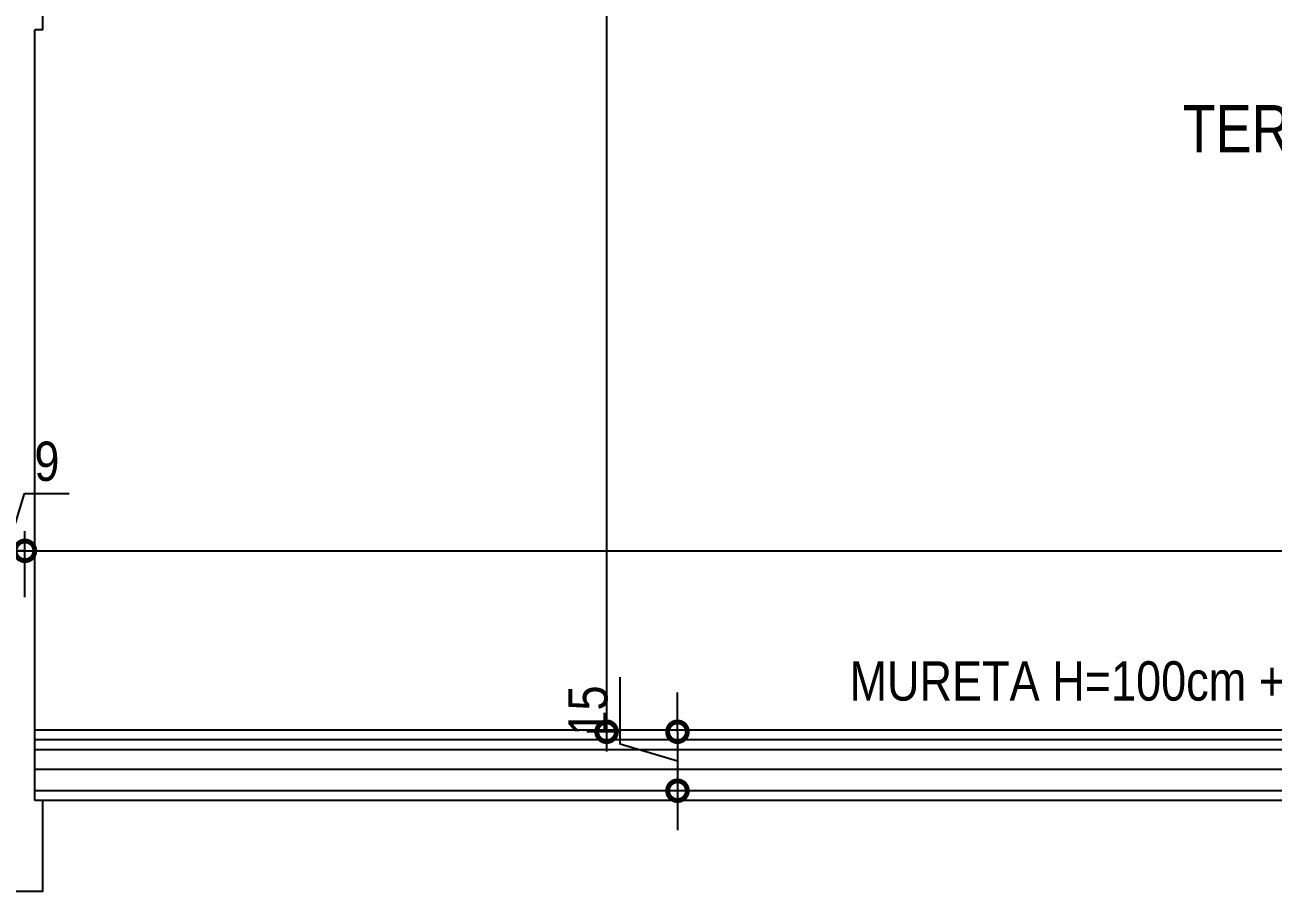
# Model space of a CAD drawing. Header units: metres. Extents: x -23 to 570, y -25 to 184.
# Drawn here: x 125.6 to 128.773, y -2.985 to -0.782 of the extents above; entities that cross this region are included whole.
import ezdxf
from ezdxf.enums import TextEntityAlignment as Align

# ---------------------------------------------------------------- set-up
doc = ezdxf.new("R2010")
doc.units = ezdxf.units.M
doc.header["$LTSCALE"] = 0.1
for name, color, linetype in [('ARQ-DIM', 2, 'Continuous'), ('ARQ-TXT', 2, 'Continuous'), ('DUPLEX SUPERIOR$0$ARQ-ALV ACAB', 4, 'Continuous'), ('DUPLEX SUPERIOR$0$ARQ-AUX', 7, 'Continuous'), ('DUPLEX SUPERIOR$0$ARQ-AUX2', 2, 'Continuous'), ('DUPLEX SUPERIOR$0$ARQ-HID', 7, 'Continuous')]:
    doc.layers.add(name, color=color, linetype=linetype)
doc.styles.add('Adesa', font='ARIALN.TTF')
doc.styles.add('M50', font='ARIALN.TTF', dxfattribs={"height": 0.15})
doc.dimstyles.new('ADESA 1-0050', dxfattribs={"dimtxt": 0.1, "dimasz": 0.1, "dimexe": 0.05, "dimexo": 0.05, "dimgap": 0.03, "dimtad": 1, "dimdec": 1, "dimlfac": 100, "dimzin": 12, "dimtxsty": 'Adesa', "dimblk": 'DOTSMALL', "dimcen": 1, "dimdle": 0.05, "dimclrd": 1, "dimclre": 1, "dimclrt": 256, "dimazin": 3, "dimtm": 1e-09, "dimtfac": 1, "dimtdec": 1, "dimtmove": 1, "dimatfit": 0, "dimldrblk": 'DOTSMALL', "dimfxl": 0.8, "dimtvp": 2, "dimtolj": 1, "dimtzin": 0, "dimarcsym": 0})

# ---------------------------------------------------------------- blocks, each defined once
blk = doc.blocks.new('DUPLEX SUPERIOR$0$planta duplex inferior tipo 1')
at = {"layer": 'DUPLEX SUPERIOR$0$ARQ-ALV ACAB'}
for points in [[(11.165, 6.1901), (11.0749, 6.1901), (11.0749, 5.9601)], [(-0.025, 0.0699), (-0.025, 5.96), (11.0749, 5.9601)], [(11.0749, 5.9601), (11.095, 5.9601)], [(11.095, 5.9601), (11.095, 3.9999)], [(11.0749, 3.9999), (11.0749, 0.26)]]:
    blk.add_lwpolyline(points, dxfattribs=at)
at = {"layer": 'DUPLEX SUPERIOR$0$ARQ-ALV ACAB', "elevation": 0}
for points in [[(11.095, 5.7801), (0.155, 5.78), (0.155, 0.1049)], [(11.0749, 3.9999), (11.095, 3.9999)]]:
    blk.add_lwpolyline(points, dxfattribs=at)
at = {"layer": 'DUPLEX SUPERIOR$0$ARQ-AUX'}
blk.add_line((11.095, 5.805, 0), (0.13, 5.8049, 0), dxfattribs=at)
blk.add_lwpolyline([(0, 0.1049), (0, 5.935), (11.095, 5.9351)], dxfattribs=at)
at = {"layer": 'DUPLEX SUPERIOR$0$ARQ-AUX2'}
for points in [[(11.095, 5.8801), (0.055, 5.88), (0.055, 0.1049)], [(11.095, 5.8301), (0.105, 5.83), (0.105, 0.1049)]]:
    blk.add_lwpolyline(points, dxfattribs=at)
blk = doc.blocks.new('DUPLEX SUPERIOR')
at = {"layer": 'DUPLEX SUPERIOR$0$ARQ-HID'}
blk.add_blockref('DUPLEX SUPERIOR$0$planta duplex inferior tipo 1', (-36.72, -3.2049, 0), dxfattribs=at)
blk = doc.blocks.new('_DotSmall')
at = {"color": 0, "linetype": 'ByBlock', "const_width": 0.5}
blk.add_lwpolyline([(-0.0625, 0, 1), (0.0625, 0, 1)], format="xyb", close=True, dxfattribs=at)
blk = doc.blocks.new('*D642')
at = {"layer": 'ARQ-DIM', "color": 1, "lineweight": -2, "transparency": 16777216}
for p, q in [((127.0788, 2.11), (127.0788, -2.63)), ((127.18, 2.06), (127.0288, 2.06)), ((127.1087, -2.58), (127.0288, -2.58))]:
    blk.add_line(p, q, dxfattribs=at)
at = {"layer": 'Defpoints', "color": 0, "transparency": 16777216}
for p in [(127.23, 2.06), (127.0788, -2.58), (127.1587, -2.58, 0)]:
    blk.add_point(p, dxfattribs=at)
at = {"layer": 'ARQ-DIM', "color": 1, "lineweight": -2, "transparency": 16777216, "xscale": 0.1, "yscale": 0.1, "zscale": 0.1}
for p, rotation in [((127.0788, 2.06), 90), ((127.0788, -2.58), 270)]:
    blk.add_blockref('_DotSmall', p, dxfattribs=dict(at, rotation=rotation))
at = {"layer": 'ARQ-DIM', "transparency": 16777216, "insert": (126.9977, -0.26), "char_height": 0.1, "attachment_point": 5, "rotation": 90, "style": 'Adesa'}
blk.add_mtext('\\A1;464', dxfattribs=at)
blk = doc.blocks.new('*D643')
at = {"layer": 'ARQ-DIM', "color": 1, "lineweight": -2, "transparency": 16777216}
for p, q in [((127.1129, -2.6112), (127.1129, -2.4408)), ((127.259, -2.58), (127.259, -2.48)), ((127.259, -2.58), (127.259, -2.73)), ((127.259, -2.58), (127.259, -2.73)), ((127.259, -2.655), (127.1129, -2.6112)), ((127.259, -2.73), (127.259, -2.83))]:
    blk.add_line(p, q, dxfattribs=at)
at = {"layer": 'Defpoints', "color": 0, "transparency": 16777216}
for p in [(127.259, -2.58, 0), (127.259, -2.73, 0), (127.259, -2.73)]:
    blk.add_point(p, dxfattribs=at)
at = {"layer": 'ARQ-DIM', "color": 1, "lineweight": -2, "transparency": 16777216, "xscale": 0.1, "yscale": 0.1, "zscale": 0.1}
for p, rotation in [((127.259, -2.58), 270), ((127.259, -2.73), 90)]:
    blk.add_blockref('_DotSmall', p, dxfattribs=dict(at, rotation=rotation))
at = {"layer": 'ARQ-DIM', "transparency": 16777216, "insert": (127.0319, -2.526), "char_height": 0.1, "attachment_point": 5, "rotation": 90, "style": 'Adesa'}
blk.add_mtext('\\A1;15', dxfattribs=at)
blk = doc.blocks.new('*D644')
at = {"layer": 'ARQ-DIM', "color": 1, "lineweight": -2, "transparency": 16777216}
for p, q in [((125.555, -2.1199), (125.5988, -1.9739)), ((125.5988, -1.9739), (125.7128, -1.9739)), ((125.51, -2.505), (125.51, -2.0699)), ((125.6, -2.2375), (125.6, -2.0699)), ((125.51, -2.1199), (125.41, -2.1199)), ((125.6, -2.1199), (125.51, -2.1199)), ((125.6, -2.1199), (125.51, -2.1199)), ((125.6, -2.1199), (125.7, -2.1199))]:
    blk.add_line(p, q, dxfattribs=at)
at = {"layer": 'Defpoints', "color": 0, "transparency": 16777216}
for p in [(125.51, -2.1199), (125.6, -2.2875, 0), (125.51, -2.555, 0)]:
    blk.add_point(p, dxfattribs=at)
at = {"layer": 'ARQ-DIM', "color": 1, "lineweight": -2, "transparency": 16777216, "xscale": 0.1, "yscale": 0.1, "zscale": 0.1}
blk.add_blockref('_DotSmall', (125.51, -2.1199), dxfattribs=at)
at = {"layer": 'ARQ-DIM', "color": 1, "lineweight": -2, "transparency": 16777216, "xscale": 0.1, "yscale": 0.1, "zscale": 0.1, "rotation": 180}
blk.add_blockref('_DotSmall', (125.6, -2.1199), dxfattribs=at)
at = {"layer": 'ARQ-DIM', "transparency": 16777216, "insert": (125.6558, -1.8928), "char_height": 0.1, "attachment_point": 5, "style": 'Adesa'}
blk.add_mtext('\\A1;9', dxfattribs=at)
blk = doc.blocks.new('*D645')
at = {"layer": 'ARQ-DIM', "color": 1, "lineweight": -2, "transparency": 16777216}
for p, q in [((125.6, -2.2375), (125.6, -2.0699)), ((136.59, -2.2375), (136.59, -2.0699)), ((125.55, -2.1199), (136.64, -2.1199))]:
    blk.add_line(p, q, dxfattribs=at)
at = {"layer": 'Defpoints', "color": 0, "transparency": 16777216}
for p in [(136.59, -2.1199), (125.6, -2.2875, 0), (136.59, -2.2875)]:
    blk.add_point(p, dxfattribs=at)
at = {"layer": 'ARQ-DIM', "color": 1, "lineweight": -2, "transparency": 16777216, "xscale": 0.1, "yscale": 0.1, "zscale": 0.1, "rotation": 180}
blk.add_blockref('_DotSmall', (125.6, -2.1199), dxfattribs=at)
at = {"layer": 'ARQ-DIM', "color": 1, "lineweight": -2, "transparency": 16777216, "xscale": 0.1, "yscale": 0.1, "zscale": 0.1}
blk.add_blockref('_DotSmall', (136.59, -2.1199), dxfattribs=at)
at = {"layer": 'ARQ-DIM', "transparency": 16777216, "insert": (131.095, -2.0389), "char_height": 0.1, "attachment_point": 5, "style": 'Adesa'}
blk.add_mtext('\\A1;1099', dxfattribs=at)

msp = doc.modelspace()

# ---------------------------------------------------------------- block references
at = {"rotation": 180}
msp.add_blockref('DUPLEX SUPERIOR', (100, 0), dxfattribs=at)

# ---------------------------------------------------------------- next in the draw order: texts
at = {"layer": 'ARQ-TXT'}
for s, height, style, p in [('TERRAÇO DESCOBERTO', 0.12, 'M50', (129.3795, -1.0638, 0)), ('MURETA H=100cm + GRADIL H =110cm ', 0.1, 'Adesa', (128.7737, -2.4508, -0.0226))]:
    msp.add_text(s, height=height, dxfattribs=dict(at, style=style)).set_placement(p, align=Align.MIDDLE)

# ---------------------------------------------------------------- next in the draw order: dimensions: what is measured, and where the dimension line sits
at = {"layer": 'ARQ-DIM'}
for base, p1, p2, angle, picture, middle in [((127.0788, -2.58), (127.23, 2.06), (127.1587, -2.58, 0), 270, '*D642', (126.9977, -0.26)), ((125.51, -2.1199), (125.6, -2.2875, 0), (125.51, -2.555, 0), 180, '*D644', (125.6288, -1.8928)), ((136.59, -2.1199), (125.6, -2.2875, 0), (136.59, -2.2875), 180, '*D645', (131.095, -2.0389)), ((127.259, -2.73), (127.259, -2.58, 0), (127.259, -2.73, 0), 270, '*D643', (127.0319, -2.5812))]:
    dim = msp.add_linear_dim(base=base, p1=p1, p2=p2, angle=angle, dimstyle='ADESA 1-0050', dxfattribs=at)
    dim.commit()
    dim.dimension.update_dxf_attribs({"geometry": picture, "text_midpoint": middle})

doc.saveas('drawing.dxf')
